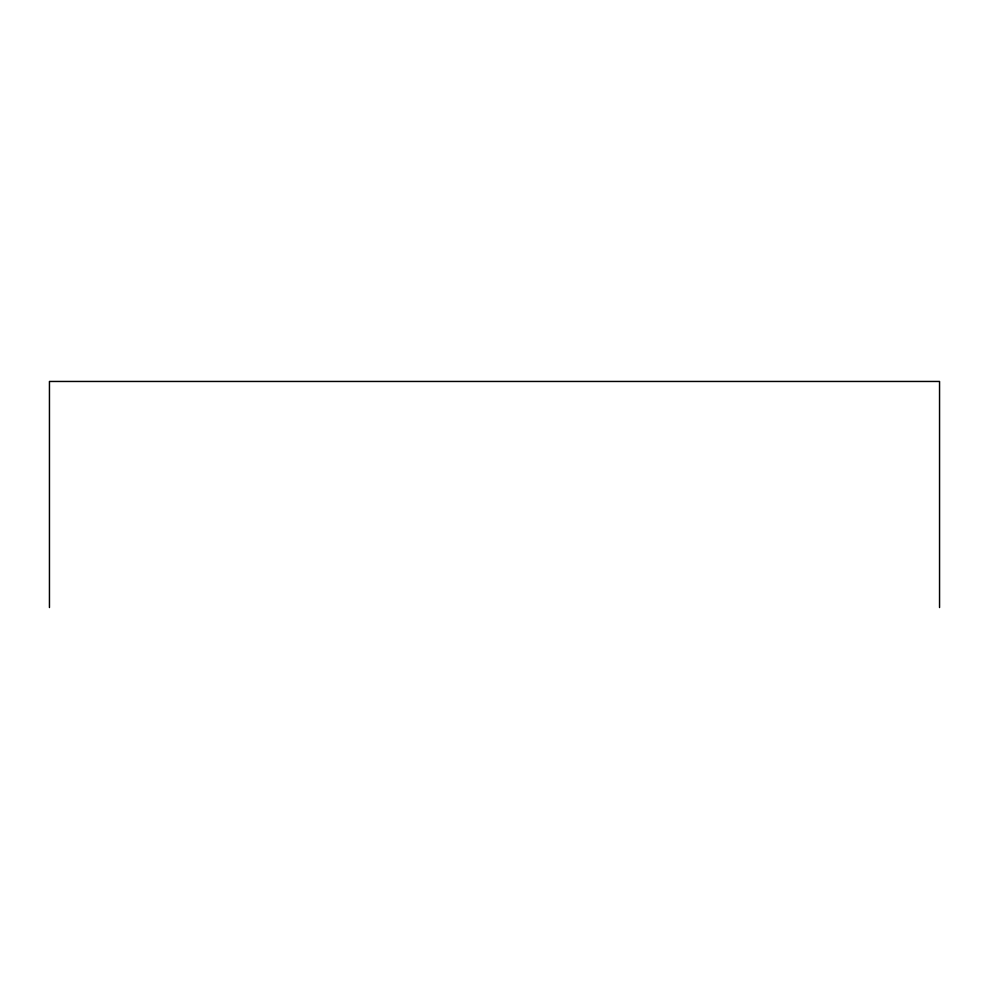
<?xml version="1.0" encoding="UTF-8"?>
<svg xmlns="http://www.w3.org/2000/svg" width="989" height="989" viewBox="0 0 989 989"><rect width="100%" height="100%" fill="white"/><g stroke="black" fill="none" stroke-linecap="round" stroke-linejoin="round"><path stroke-width="1.48" d="M939.55 607.543L939.55 381.457L49.45 381.457L49.45 607.543"/></g></svg>
